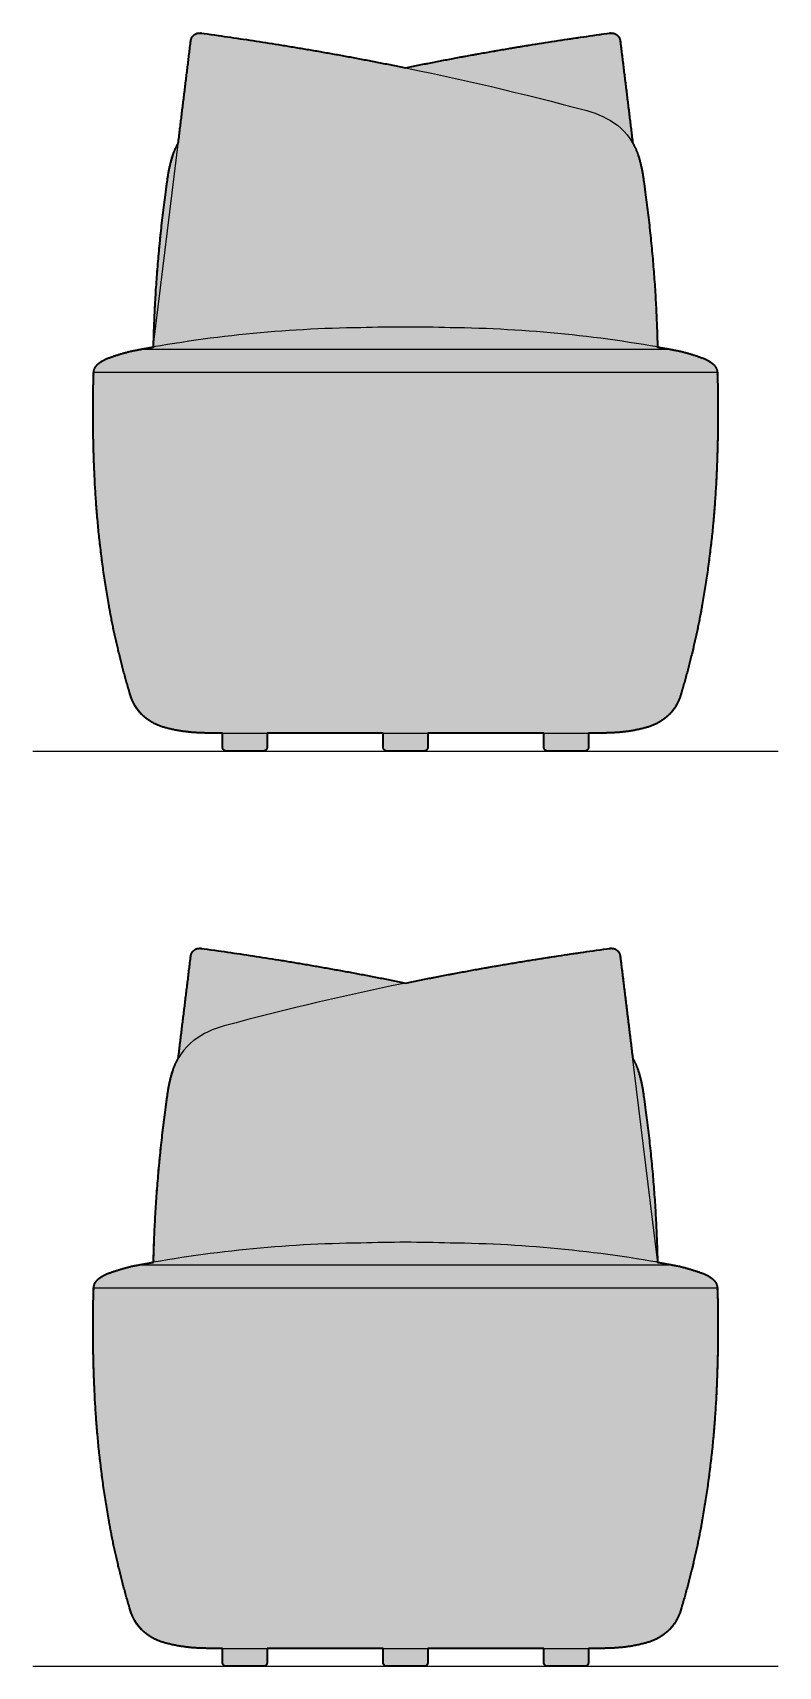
# Model space of a CAD drawing. Header units: millimetres. Extents: x 0 to 3456, y -1029 to 806.
# Drawn here: x 2618 to 3456, y -1029 to 806 of the extents above; entities that cross this region are included whole.
import ezdxf

# ---------------------------------------------------------------- set-up
doc = ezdxf.new("R2010")
doc.units = ezdxf.units.MM
doc.linetypes.add('Dots', pattern=[1, 0, -1])
doc.layers.add('Blocks', color=7, linetype='Continuous')
doc.layers.add('Blocks$Fill', color=7, linetype='Continuous', true_color=0xffffff)
for name, color, linetype, lineweight, true_color in [('Blocks$Inner', 7, 'Continuous', 25, 0x007f00), ('Blocks$Outline', 7, 'Continuous', 35, 0xff3f3f), ('Groud', 7, 'Dots', 25, 0x243775)]:
    doc.layers.add(name, color=color, linetype=linetype, lineweight=lineweight, true_color=true_color)

# ---------------------------------------------------------------- blocks, each defined once
blk = doc.blocks.new('Scene Bench Right')
at = {"layer": 'Blocks$Fill', "extrusion": (0, 0, -1)}
blk.add_hatch(color=256, dxfattribs=at).paths.add_polyline_path([(109.5, 20), (109.5, 4), (109.5, 3.9), (109.5, 3.8), (109.5, 3.7), (109.5, 3.6), (109.5, 3.5), (109.5, 3.5), (109.5, 3.4), (109.5, 3.3), (109.6, 3.2), (109.6, 3.1), (109.6, 3), (109.6, 2.9), (109.7, 2.8), (109.7, 2.7), (109.7, 2.6), (109.8, 2.5), (109.8, 2.4), (109.8, 2.3), (109.9, 2.3), (109.9, 2.2), (110, 2.1), (110, 2), (110.1, 1.9), (110.1, 1.8), (110.2, 1.7), (110.2, 1.6), (110.3, 1.6), (110.4, 1.5), (110.4, 1.4), (110.5, 1.3), (110.6, 1.2), (110.6, 1.2), (110.7, 1.1), (110.8, 1), (110.9, 1), (111, 0.9), (111, 0.8), (111.1, 0.8), (111.2, 0.7), (111.3, 0.7), (111.4, 0.6), (111.5, 0.5), (111.6, 0.5), (111.6, 0.4), (111.7, 0.4), (111.8, 0.4), (111.9, 0.3), (112, 0.3), (112.1, 0.2), (112.2, 0.2), (112.3, 0.2), (112.4, 0.2), (112.5, 0.1), (112.6, 0.1), (112.7, 0.1), (112.7, 0.1), (112.8, 0.1), (112.9, 0), (113, 0), (113.1, 0), (113.2, 0), (113.3, 0), (113.4, 0), (113.5, 0), (155.5, 0), (155.6, 0), (155.7, 0), (155.7, 0), (155.8, 0), (155.9, 0), (156, 0), (156.1, 0.1), (156.2, 0.1), (156.3, 0.1), (156.4, 0.1), (156.5, 0.1), (156.6, 0.2), (156.7, 0.2), (156.8, 0.2), (156.9, 0.2), (157, 0.3), (157, 0.3), (157.1, 0.4), (157.2, 0.4), (157.3, 0.4), (157.4, 0.5), (157.5, 0.5), (157.6, 0.6), (157.7, 0.7), (157.8, 0.7), (157.8, 0.8), (157.9, 0.8), (158, 0.9), (158.1, 1), (158.2, 1), (158.2, 1.1), (158.3, 1.2), (158.4, 1.2), (158.4, 1.3), (158.5, 1.4), (158.6, 1.5), (158.6, 1.6), (158.7, 1.6), (158.8, 1.7), (158.8, 1.8), (158.9, 1.9), (158.9, 2), (159, 2.1), (159, 2.2), (159.1, 2.3), (159.1, 2.3), (159.2, 2.4), (159.2, 2.5), (159.2, 2.6), (159.3, 2.7), (159.3, 2.8), (159.3, 2.9), (159.3, 3), (159.4, 3.1), (159.4, 3.2), (159.4, 3.3), (159.4, 3.4), (159.4, 3.5), (159.5, 3.5), (159.5, 3.6), (159.5, 3.7), (159.5, 3.8), (159.5, 3.9), (159.5, 4), (159.5, 20), (290, 20), (290, 4), (290, 3.9), (290, 3.8), (290, 3.7), (290, 3.6), (290, 3.5), (290, 3.5), (290, 3.4), (290.1, 3.3), (290.1, 3.2), (290.1, 3.1), (290.1, 3), (290.1, 2.9), (290.2, 2.8), (290.2, 2.7), (290.2, 2.6), (290.3, 2.5), (290.3, 2.4), (290.4, 2.3), (290.4, 2.3), (290.4, 2.2), (290.5, 2.1), (290.5, 2), (290.6, 1.9), (290.6, 1.8), (290.7, 1.7), (290.8, 1.6), (290.8, 1.6), (290.9, 1.5), (291, 1.4), (291, 1.3), (291.1, 1.2), (291.2, 1.2), (291.2, 1.1), (291.3, 1), (291.4, 1), (291.5, 0.9), (291.6, 0.8), (291.6, 0.8), (291.7, 0.7), (291.8, 0.7), (291.9, 0.6), (292, 0.5), (292.1, 0.5), (292.2, 0.4), (292.2, 0.4), (292.3, 0.4), (292.4, 0.3), (292.5, 0.3), (292.6, 0.2), (292.7, 0.2), (292.8, 0.2), (292.9, 0.2), (293, 0.1), (293.1, 0.1), (293.2, 0.1), (293.3, 0.1), (293.4, 0.1), (293.5, 0), (293.5, 0), (293.6, 0), (293.7, 0), (293.8, 0), (293.9, 0), (294, 0), (336, 0), (336.1, 0), (336.2, 0), (336.3, 0), (336.4, 0), (336.4, 0), (336.5, 0), (336.6, 0.1), (336.7, 0.1), (336.8, 0.1), (336.9, 0.1), (337, 0.1), (337.1, 0.2), (337.2, 0.2), (337.3, 0.2), (337.4, 0.2), (337.5, 0.3), (337.6, 0.3), (337.7, 0.4), (337.7, 0.4), (337.8, 0.4), (337.9, 0.5), (338, 0.5), (338.1, 0.6), (338.2, 0.7), (338.3, 0.7), (338.4, 0.8), (338.4, 0.8), (338.5, 0.9), (338.6, 1), (338.7, 1), (338.7, 1.1), (338.8, 1.2), (338.9, 1.2), (339, 1.3), (339, 1.4), (339.1, 1.5), (339.2, 1.6), (339.2, 1.6), (339.3, 1.7), (339.3, 1.8), (339.4, 1.9), (339.4, 2), (339.5, 2.1), (339.5, 2.2), (339.6, 2.3), (339.6, 2.3), (339.7, 2.4), (339.7, 2.5), (339.7, 2.6), (339.8, 2.7), (339.8, 2.8), (339.8, 2.9), (339.9, 3), (339.9, 3.1), (339.9, 3.2), (339.9, 3.3), (339.9, 3.4), (340, 3.5), (340, 3.5), (340, 3.6), (340, 3.7), (340, 3.8), (340, 3.9), (340, 4), (340, 20), (470.5, 20), (470.5, 4), (470.5, 3.9), (470.5, 3.8), (470.5, 3.7), (470.5, 3.6), (470.5, 3.5), (470.5, 3.5), (470.6, 3.4), (470.6, 3.3), (470.6, 3.2), (470.6, 3.1), (470.6, 3), (470.7, 2.9), (470.7, 2.8), (470.7, 2.7), (470.8, 2.6), (470.8, 2.5), (470.8, 2.4), (470.9, 2.3), (470.9, 2.3), (471, 2.2), (471, 2.1), (471.1, 2), (471.1, 1.9), (471.2, 1.8), (471.2, 1.7), (471.3, 1.6), (471.3, 1.6), (471.4, 1.5), (471.5, 1.4), (471.5, 1.3), (471.6, 1.2), (471.7, 1.2), (471.8, 1.1), (471.8, 1), (471.9, 1), (472, 0.9), (472.1, 0.8), (472.2, 0.8), (472.2, 0.7), (472.3, 0.7), (472.4, 0.6), (472.5, 0.5), (472.6, 0.5), (472.7, 0.4), (472.8, 0.4), (472.9, 0.4), (472.9, 0.3), (473, 0.3), (473.1, 0.2), (473.2, 0.2), (473.3, 0.2), (473.4, 0.2), (473.5, 0.1), (473.6, 0.1), (473.7, 0.1), (473.8, 0.1), (473.9, 0.1), (474, 0), (474.1, 0), (474.2, 0), (474.2, 0), (474.3, 0), (474.4, 0), (474.5, 0), (516.5, 0), (516.6, 0), (516.7, 0), (516.8, 0), (516.9, 0), (517, 0), (517.1, 0), (517.1, 0.1), (517.2, 0.1), (517.3, 0.1), (517.4, 0.1), (517.5, 0.1), (517.6, 0.2), (517.7, 0.2), (517.8, 0.2), (517.9, 0.2), (518, 0.3), (518.1, 0.3), (518.2, 0.4), (518.3, 0.4), (518.3, 0.4), (518.4, 0.5), (518.5, 0.5), (518.6, 0.6), (518.7, 0.7), (518.8, 0.7), (518.9, 0.8), (519, 0.8), (519, 0.9), (519.1, 1), (519.2, 1), (519.3, 1.1), (519.3, 1.2), (519.4, 1.2), (519.5, 1.3), (519.6, 1.4), (519.6, 1.5), (519.7, 1.6), (519.7, 1.6), (519.8, 1.7), (519.9, 1.8), (519.9, 1.9), (520, 2), (520, 2.1), (520.1, 2.2), (520.1, 2.3), (520.2, 2.3), (520.2, 2.4), (520.2, 2.5), (520.3, 2.6), (520.3, 2.7), (520.3, 2.8), (520.4, 2.9), (520.4, 3), (520.4, 3.1), (520.4, 3.2), (520.4, 3.3), (520.5, 3.4), (520.5, 3.5), (520.5, 3.5), (520.5, 3.6), (520.5, 3.7), (520.5, 3.8), (520.5, 3.9), (520.5, 4), (520.5, 20), (534.4, 20.1), (548.3, 20.5), (552.8, 20.8), (557.3, 21.2), (561.7, 21.7), (566.2, 22.3), (570.7, 23), (575.1, 23.9), (579.5, 24.8), (583.9, 25.9), (585.7, 26.4), (587.6, 26.9), (589.4, 27.6), (591.3, 28.2), (593.1, 29), (594.9, 29.8), (596.6, 30.6), (598.4, 31.5), (600.1, 32.5), (601.7, 33.5), (603.4, 34.6), (605, 35.7), (606.6, 36.8), (608.1, 38), (609.6, 39.3), (611, 40.6), (612.1, 41.8), (613.3, 43.1), (614.4, 44.3), (615.4, 45.7), (616.4, 47), (617.4, 48.4), (618.3, 49.8), (619.2, 51.3), (620, 52.8), (620.8, 54.3), (621.5, 55.8), (622.2, 57.3), (622.8, 58.9), (623.4, 60.5), (623.9, 62.1), (624.4, 63.7), (631.5, 88.5), (637.8, 113.5), (643.4, 138.7), (648.3, 164.1), (654.1, 200.5), (658.7, 237), (662.2, 273.7), (664.4, 310.4), (665.5, 338.7), (666, 367), (665.9, 395.3), (665.4, 423.5), (665.4, 423.9), (665.4, 424.3), (665.4, 424.6), (665.3, 425), (665.3, 425.4), (665.3, 425.7), (665.2, 426.1), (665.2, 426.5), (665.1, 426.8), (665, 427.2), (664.9, 427.5), (664.8, 427.9), (664.7, 428.2), (664.6, 428.6), (664.5, 429), (664.3, 429.3), (664.2, 429.6), (664, 430), (663.9, 430.3), (663.7, 430.6), (663.5, 431), (663.3, 431.3), (663.1, 431.6), (662.9, 431.9), (662.7, 432.2), (662.5, 432.5), (662.2, 432.8), (662, 433.1), (661.7, 433.3), (661.5, 433.6), (661.2, 433.9), (661, 434.1), (660.7, 434.4), (660.4, 434.6), (660.2, 434.8), (659.2, 435.6), (658.5, 436.1), (657.8, 436.6), (657.1, 437), (656.4, 437.5), (655.7, 437.9), (654.9, 438.4), (654.2, 438.8), (653.4, 439.2), (652.7, 439.6), (651.9, 440), (651.1, 440.3), (650.3, 440.7), (649.5, 441), (648.7, 441.3), (647.9, 441.6), (641.6, 443.8), (635.2, 445.8), (628.7, 447.6), (622.2, 449.3), (614.4, 450.8), (598, 453.7), (598, 453.8), (598.1, 453.9), (598.1, 454.1), (598.1, 454.2), (598.1, 454.3), (598.1, 454.4), (598.1, 454.5), (598.1, 454.6), (598.1, 456.7), (596.2, 502.5), (593.1, 548.2), (588.6, 593.8), (582.2, 643), (581.6, 646.8), (580.9, 650.7), (580.1, 654.5), (579.3, 658.2), (578.3, 662), (577.3, 665.7), (576.2, 669.5), (575.6, 671.1), (575, 672.8), (574.3, 674.5), (573.6, 676.1), (572.8, 677.7), (572, 679.3), (571.2, 680.9), (570.3, 682.5), (556.2, 797.5), (556.2, 797.7), (556.1, 798), (556.1, 798.2), (556, 798.5), (556, 798.7), (555.9, 798.9), (555.9, 799.2), (555.8, 799.4), (555.7, 799.7), (555.6, 799.9), (555.5, 800.1), (555.4, 800.3), (555.3, 800.6), (555.2, 800.8), (555.1, 801), (555, 801.2), (554.9, 801.5), (554.7, 801.7), (554.6, 801.9), (554.4, 802.1), (554.3, 802.3), (554.1, 802.5), (554, 802.7), (553.8, 802.9), (553.7, 803.1), (553.5, 803.2), (553.3, 803.4), (553.1, 803.6), (553, 803.7), (552.8, 803.9), (552.6, 804.1), (552.4, 804.2), (552.2, 804.4), (552, 804.5), (551.8, 804.7), (551.6, 804.8), (551.3, 804.9), (551.1, 805.1), (550.9, 805.2), (550.6, 805.3), (550.4, 805.4), (550.2, 805.5), (549.9, 805.6), (549.7, 805.7), (549.4, 805.8), (549.2, 805.9), (548.9, 805.9), (548.7, 806), (548.4, 806.1), (548.2, 806.1), (547.9, 806.2), (547.6, 806.2), (547.4, 806.2), (547.1, 806.3), (546.9, 806.3), (546.6, 806.3), (546.3, 806.3), (546.1, 806.3), (545.8, 806.3), (545.6, 806.3), (545.3, 806.2), (545, 806.2), (544.8, 806.2), (544.5, 806.1), (429.4, 788.6), (315, 767.2), (200.5, 788.6), (85.4, 806.1), (85.2, 806.2), (84.9, 806.2), (84.7, 806.2), (84.4, 806.3), (84.2, 806.3), (83.9, 806.3), (83.7, 806.3), (83.4, 806.3), (83.1, 806.3), (82.9, 806.3), (82.6, 806.2), (82.4, 806.2), (82.1, 806.2), (81.8, 806.1), (81.6, 806.1), (81.3, 806), (81.1, 805.9), (80.8, 805.9), (80.6, 805.8), (80.3, 805.7), (80.1, 805.6), (79.8, 805.5), (79.6, 805.4), (79.3, 805.3), (79.1, 805.2), (78.9, 805.1), (78.7, 804.9), (78.4, 804.8), (78.2, 804.7), (78, 804.5), (77.8, 804.4), (77.6, 804.2), (77.4, 804.1), (77.2, 803.9), (77, 803.7), (76.9, 803.6), (76.7, 803.4), (76.5, 803.2), (76.3, 803.1), (76.2, 802.9), (76, 802.7), (75.8, 802.5), (75.7, 802.3), (75.6, 802.1), (75.4, 801.9), (75.3, 801.7), (75.1, 801.5), (75, 801.2), (74.9, 801), (74.8, 800.8), (74.7, 800.6), (74.6, 800.3), (74.5, 800.1), (74.4, 799.9), (74.3, 799.7), (74.2, 799.4), (74.1, 799.2), (74.1, 798.9), (74, 798.7), (73.9, 798.5), (73.9, 798.2), (73.8, 798), (73.8, 797.7), (73.8, 797.5), (59.7, 682.5), (58.8, 680.9), (58, 679.4), (57.2, 677.8), (56.4, 676.1), (55.7, 674.5), (55, 672.8), (54.4, 671.1), (53.8, 669.5), (52.7, 665.7), (51.7, 662), (50.7, 658.2), (49.8, 654.5), (49.1, 650.7), (48.4, 646.8), (47.8, 643), (47.3, 639.2), (41.4, 593.2), (36.8, 547.1), (33.7, 500.9), (31.9, 454.6), (31.9, 454.5), (31.9, 454.4), (31.9, 454.3), (31.9, 454.2), (31.9, 454.1), (31.9, 453.9), (31.9, 453.8), (32, 453.7), (7.8, 449.3), (1.3, 447.6), (-5.2, 445.8), (-11.6, 443.8), (-17.9, 441.6), (-18.7, 441.3), (-19.5, 441), (-20.3, 440.7), (-21.1, 440.3), (-21.9, 440), (-22.7, 439.6), (-23.4, 439.2), (-24.2, 438.8), (-24.9, 438.4), (-25.7, 437.9), (-26.4, 437.5), (-27.1, 437), (-27.8, 436.6), (-28.5, 436.1), (-29.2, 435.6), (-30.2, 434.8), (-30.4, 434.6), (-30.7, 434.4), (-31, 434.1), (-31.3, 433.9), (-31.5, 433.6), (-31.8, 433.3), (-32, 433.1), (-32.2, 432.8), (-32.5, 432.5), (-32.7, 432.2), (-32.9, 431.9), (-33.1, 431.6), (-33.3, 431.3), (-33.5, 431), (-33.7, 430.6), (-33.9, 430.3), (-34, 430), (-34.2, 429.6), (-34.3, 429.3), (-34.5, 429), (-34.6, 428.6), (-34.7, 428.2), (-34.8, 427.9), (-34.9, 427.5), (-35, 427.2), (-35.1, 426.8), (-35.2, 426.5), (-35.2, 426.1), (-35.3, 425.7), (-35.3, 425.4), (-35.3, 425), (-35.4, 424.6), (-35.4, 424.3), (-35.4, 423.9), (-35.4, 423.5), (-35.9, 395.3), (-36, 367), (-35.5, 338.7), (-34.4, 310.4), (-32.2, 273.7), (-28.7, 237), (-24.1, 200.5), (-18.3, 164.1), (-13.4, 138.7), (-7.8, 113.5), (-1.5, 88.5), (5.6, 63.7), (6, 62.1), (6.6, 60.5), (7.2, 58.9), (7.8, 57.3), (8.5, 55.8), (9.2, 54.3), (10, 52.8), (10.8, 51.3), (11.7, 49.8), (12.6, 48.4), (13.6, 47), (14.6, 45.7), (15.6, 44.3), (16.7, 43.1), (17.8, 41.8), (19, 40.6), (20.4, 39.3), (21.9, 38), (23.4, 36.8), (25, 35.7), (26.6, 34.6), (28.2, 33.5), (29.9, 32.5), (31.6, 31.5), (33.4, 30.6), (35.1, 29.8), (36.9, 29), (38.7, 28.2), (40.6, 27.6), (42.4, 26.9), (44.3, 26.4), (46.1, 25.9), (50.5, 24.8), (54.9, 23.9), (59.3, 23), (63.8, 22.3), (68.2, 21.7), (72.7, 21.2), (77.2, 20.8), (81.7, 20.5), (95.6, 20.1)], flags=0)
at = {"layer": 'Blocks$Inner', "linetype": 'ByBlock'}
for p, q in [((-570.3, 682.5), (-556.2, 797.5)), ((-31.9, 456.2), (-73.8, 797.5)), ((-614.4, 450.8), (-15.6, 450.8)), ((-598.1, 456.2), (-598.1, 456.7)), ((-665.3, 425), (35.3, 425)), ((-520.5, 20), (-109.5, 20)), ((-520.5, 20), (-520.5, 4)), ((-470.5, 4), (-470.5, 20)), ((-340, 4), (-340, 20)), ((-290, 20), (-290, 4)), ((-159.5, 4), (-159.5, 20)), ((-109.5, 20), (-109.5, 4)), ((-516.5, 0), (-474.5, 0)), ((-294, 0), (-336, 0)), ((-113.5, 0), (-155.5, 0))]:
    blk.add_line(p, q, dxfattribs=at)
at = {"layer": 'Blocks$Inner', "linetype": 'ByBlock', "extrusion": (0, 0, -1)}
for centre, radius, start, end in [((546.3, 796.3), 9.99, 6.9648, 52.3722), ((546.3, 796.3), 10, 52.3722, 99.9762), ((1009.5, -2628), 3465.5, 97.7106, 101.5608), ((121.3, 647.1), 71.1, 150.1415, 161.688), ((212.2, 619.4), 166.1, 162.4531, 173.1583), ((1592.4, 417.4), 1561, 171.8309, 178.6324), ((576.9, 454.5), 21.3, 0.4062, 4.7359), ((36.5, 454.6), 4.64, 179.4776, 190.5435), ((336, 4), 4, 270, 360), ((294, 4), 4, 180, 270), ((155.5, 4), 4, 270, 360), ((113.5, 4), 4, 180, 270)]:
    blk.add_arc(centre, radius, start, end, dxfattribs=at)
at = {"layer": 'Blocks$Inner', "linetype": 'ByBlock'}
for centre, radius, start, end in [((379.5, -2628), 3465.5, 97.7106, 105.022), ((-83.7, 796.3), 10, 52.3722, 99.9762), ((-83.7, 796.3), 9.99, 6.9648, 52.3722), ((-493.6, 622.4), 99.9, 104.5317, 126.4542), ((-508.7, 647.1), 71.1, 128.5458, 161.688), ((-417.8, 619.4), 166.1, 162.4531, 173.1583), ((962.4, 417.4), 1561, 171.8309, 178.6324), ((-348.6, -971.1), 1446.5, 90.6499, 100.9016), ((-315, -1051.2), 1527.3, 88.1239, 91.8761), ((-281.4, -971.1), 1446.5, 79.0984, 89.3501), ((-634.4, 402.7), 41.2, 109.1681, 128.2317), ((-568.8, 224.1), 231.4, 103.3308, 109.9946), ((-593.5, 454.6), 4.64, 179.4776, 190.5435), ((-53.1, 454.5), 21.3, 0.4062, 4.7359), ((-61.2, 224.1), 231.4, 70.0054, 76.6692), ((4.4, 402.7), 41.2, 51.7683, 70.8319), ((819.5, 379.4), 1485.5, 178.2969, 182.6604), ((-651.7, 424.1), 13.7, 126.7532, 182.3255), ((21.7, 424.1), 13.7, 357.6745, 53.2468), ((-1449.5, 379.4), 1485.5, 357.3396, 1.7031), ((474.9, 361.8), 1140.5, 182.5818, 189.9831), ((-1104.9, 361.8), 1140.5, 350.0169, 357.4182), ((229.5, 319.7), 891.5, 190.0542, 196.6921), ((-859.5, 319.7), 891.5, 343.3079, 349.9458), ((-572.8, 78.3), 53.6, 195.7949, 224.6392), ((-57.1, 78.3), 53.6, 315.3608, 344.2051), ((-568.9, 85.8), 61.7, 227.0428, 256.0043), ((-61.1, 85.8), 61.7, 283.9957, 312.9572), ((-540.7, 192.7), 172.3, 255.4785, 267.4621), ((-524.8, 511.8), 491.8, 267.2684, 270.5048), ((-105.1, 511.8), 491.8, 269.4952, 272.7316), ((-89.3, 192.7), 172.3, 272.5379, 284.5215), ((-516.5, 4), 4, 180, 270), ((-474.5, 4), 4, 270, 360)]:
    blk.add_arc(centre, radius, start, end, dxfattribs=at)
at = {"layer": 'Blocks$Outline'}
for points, weights, knots in [([(-570.3, 682.5), (-563.3, 740), (-556.2, 797.5), (-555.7, 801.7), (-552.4, 804.2), (-548.9, 806.9), (-544.5, 806.1), (-429.1, 790.5), (-315, 767.2)], [1, 1, 1, 0.922513320445, 1, 0.914945397619, 1, 0.999435606213, 1], [0, 0, 0, 115.870137, 115.870137, 123.786021, 123.786021, 132.112837, 132.112837, 364.988583, 364.988583, 364.988583]), ([(-315, 767.2), (-200.9, 790.5), (-85.4, 806.1), (-81.1, 806.9), (-77.6, 804.2), (-74.3, 801.7), (-73.8, 797.5), (-66.7, 740), (-59.7, 682.5)], [0.998985494415, 0.998928511066, 1, 0.914945397619, 1, 0.922513320445, 1, 1, 1], [-592.971473, -592.971473, -592.971473, -360.099706, -360.099706, -351.77289, -351.77289, -343.857006, -343.857006, -227.986869, -227.986869, -227.986869]), ([(-598, 453.7), (-598.1, 454.2), (-598.1, 454.6), (-598.1, 455.7), (-595.7, 548.4), (-582.7, 639.2), (-580.9, 654.6), (-576.2, 669.5), (-573.9, 676.3), (-570.3, 682.5)], [1, 0.995340867079, 1, 0.999979840024, 0.998259181237, 1, 0.995639454424, 1, 0.985490137344, 0.981118436661], [-1098.8649, -1098.8649, -1098.8649, -1097.968187, -1097.968187, -1095.846829, -912.667133, -912.667133, -881.638959, -881.638959, -867.280597, -867.280597, -867.280597]), ([(-59.7, 682.5), (-56.1, 676.3), (-53.8, 669.5), (-49.1, 654.6), (-47.3, 639.2), (-34.1, 547.3), (-31.9, 454.6), (-31.9, 454.2), (-32, 453.7)], [1, 0.994927795168, 1, 0.995639454424, 1, 0.998239021261, 1, 0.995340867079, 1], [0, 0, 0, 14.318835, 14.318835, 45.347009, 45.347009, 230.648063, 230.648063, 231.544776, 231.544776, 231.544776]), ([(-520.5, 20), (-534.4, 19.9), (-548.3, 20.5), (-566.3, 21.3), (-583.9, 25.9), (-599.3, 29.7), (-611, 40.6), (-620.7, 50.4), (-624.4, 63.7), (-639.3, 113.2), (-648.3, 164.1), (-661.1, 236.7), (-664.4, 310.4), (-667, 367), (-665.4, 423.5), (-665.4, 424.3), (-664.9, 431.3), (-659.9, 435), (-654.5, 439.3), (-647.9, 441.6), (-635.3, 446.2), (-622.2, 449.3), (-618.3, 450), (-606.2, 452.3), (-598, 453.7)], [1, 0.999601193694, 1, 0.994536893727, 1, 0.968231724776, 1, 0.968486986001, 1, 0.998322752457, 1, 0.997914917006, 1, 0.999275096126, 1, 0.986784781437, 0.897909042234, 1, 0.986193906076, 1, 0.998309588663, 1, 0.999877443329, 0.999521284477, 0.999313165192], [-1696.843784, -1696.843784, -1696.843784, -1669.064689, -1669.064689, -1633.026849, -1633.026849, -1601.827899, -1601.827899, -1574.84345, -1574.84345, -1471.562956, -1471.562956, -1324.238343, -1324.238343, -1211.106891, -1211.106891, -1209.588398, -1197.857656, -1197.857656, -1184.162941, -1184.162941, -1157.248357, -1157.248357, -1149.316767, -1132.693577, -1132.693577, -1132.693577]), ([(-32, 453.7), (-23.8, 452.3), (-11.7, 450), (-7.8, 449.3), (5.3, 446.2), (17.9, 441.6), (24.5, 439.3), (29.9, 435), (34.9, 431.3), (35.4, 424.3), (35.4, 423.5), (37, 367), (34.4, 310.4), (31.1, 236.7), (18.3, 164.1), (9.3, 113.2), (-5.6, 63.7), (-9.3, 50.4), (-19, 40.6), (-30.7, 29.7), (-46.1, 25.9), (-63.6, 21.3), (-81.7, 20.5), (-95.6, 19.9), (-109.5, 20)], [0.999313165192, 0.999521284477, 0.999877443329, 1, 0.998309588663, 1, 0.986193906076, 1, 0.897909042234, 0.986784781437, 1, 0.999275096126, 1, 0.997914917006, 1, 0.998322752457, 1, 0.968486986001, 1, 0.968231724776, 1, 0.994536893727, 1, 0.999601193694, 1], [-564.150207, -564.150207, -564.150207, -547.527017, -539.595427, -539.595427, -512.680843, -512.680843, -498.986128, -498.986128, -487.255386, -485.736894, -485.736894, -372.605441, -372.605441, -225.280828, -225.280828, -122.000334, -122.000334, -95.015885, -95.015885, -63.816935, -63.816935, -27.779095, -27.779095, 0, 0, 0]), ([(-470.5, 20), (-470.5, 12), (-470.5, 4), (-470.5, 0), (-474.5, 0), (-495.5, 0), (-516.5, 0), (-520.5, 0), (-520.5, 4), (-520.5, 12), (-520.5, 20)], [1, 1, 1, 0.707106781187, 1, 1, 1, 0.707106781187, 1, 1, 1], [-86.574893, -86.574893, -86.574893, -70.570632, -70.570632, -64.287447, -64.287447, -22.287447, -22.287447, -16.004261, -16.004261, 0, 0, 0]), ([(-290, 20), (-290, 12), (-290, 4), (-290, 0), (-294, 0), (-315, 0), (-336, 0), (-340, 0), (-340, 4), (-340, 12), (-340, 20)], [1, 1, 1, 0.707106781187, 1, 1, 1, 0.707106781187, 1, 1, 1], [0, 0, 0, 16.004261, 16.004261, 22.287447, 22.287447, 64.287447, 64.287447, 70.570632, 70.570632, 86.574893, 86.574893, 86.574893]), ([(-109.5, 20), (-109.5, 12), (-109.5, 4), (-109.5, 0), (-113.5, 0), (-134.5, 0), (-155.5, 0), (-159.5, 0), (-159.5, 4), (-159.5, 12), (-159.5, 20)], [1, 1, 1, 0.707106781187, 1, 1, 1, 0.707106781187, 1, 1, 1], [0, 0, 0, 16.004261, 16.004261, 22.287447, 22.287447, 64.287447, 64.287447, 70.570632, 70.570632, 86.574893, 86.574893, 86.574893])]:
    blk.add_rational_spline(points, weights, degree=2, knots=knots, dxfattribs=at)
for points in [[(-340, 20), (-405.3, 20), (-470.5, 20)], [(-159.5, 20), (-224.7, 20), (-290, 20)]]:
    blk.add_open_spline(points, degree=2, dxfattribs=at)
blk = doc.blocks.new('Scene Bench Left')
at = {"layer": 'Blocks$Fill', "extrusion": (0, 0, -1)}
blk.add_hatch(color=256, dxfattribs=at).paths.add_polyline_path([(109.5, 20), (109.5, 4), (109.5, 3.9), (109.5, 3.8), (109.5, 3.7), (109.5, 3.6), (109.5, 3.5), (109.5, 3.5), (109.5, 3.4), (109.5, 3.3), (109.6, 3.2), (109.6, 3.1), (109.6, 3), (109.6, 2.9), (109.7, 2.8), (109.7, 2.7), (109.7, 2.6), (109.8, 2.5), (109.8, 2.4), (109.8, 2.3), (109.9, 2.3), (109.9, 2.2), (110, 2.1), (110, 2), (110.1, 1.9), (110.1, 1.8), (110.2, 1.7), (110.2, 1.6), (110.3, 1.6), (110.4, 1.5), (110.4, 1.4), (110.5, 1.3), (110.6, 1.2), (110.6, 1.2), (110.7, 1.1), (110.8, 1), (110.9, 1), (111, 0.9), (111, 0.8), (111.1, 0.8), (111.2, 0.7), (111.3, 0.7), (111.4, 0.6), (111.5, 0.5), (111.6, 0.5), (111.6, 0.4), (111.7, 0.4), (111.8, 0.4), (111.9, 0.3), (112, 0.3), (112.1, 0.2), (112.2, 0.2), (112.3, 0.2), (112.4, 0.2), (112.5, 0.1), (112.6, 0.1), (112.7, 0.1), (112.7, 0.1), (112.8, 0.1), (112.9, 0), (113, 0), (113.1, 0), (113.2, 0), (113.3, 0), (113.4, 0), (113.5, 0), (155.5, 0), (155.6, 0), (155.7, 0), (155.7, 0), (155.8, 0), (155.9, 0), (156, 0), (156.1, 0.1), (156.2, 0.1), (156.3, 0.1), (156.4, 0.1), (156.5, 0.1), (156.6, 0.2), (156.7, 0.2), (156.8, 0.2), (156.9, 0.2), (157, 0.3), (157, 0.3), (157.1, 0.4), (157.2, 0.4), (157.3, 0.4), (157.4, 0.5), (157.5, 0.5), (157.6, 0.6), (157.7, 0.7), (157.8, 0.7), (157.8, 0.8), (157.9, 0.8), (158, 0.9), (158.1, 1), (158.2, 1), (158.2, 1.1), (158.3, 1.2), (158.4, 1.2), (158.4, 1.3), (158.5, 1.4), (158.6, 1.5), (158.6, 1.6), (158.7, 1.6), (158.8, 1.7), (158.8, 1.8), (158.9, 1.9), (158.9, 2), (159, 2.1), (159, 2.2), (159.1, 2.3), (159.1, 2.3), (159.2, 2.4), (159.2, 2.5), (159.2, 2.6), (159.3, 2.7), (159.3, 2.8), (159.3, 2.9), (159.3, 3), (159.4, 3.1), (159.4, 3.2), (159.4, 3.3), (159.4, 3.4), (159.4, 3.5), (159.5, 3.5), (159.5, 3.6), (159.5, 3.7), (159.5, 3.8), (159.5, 3.9), (159.5, 4), (159.5, 20), (290, 20), (290, 4), (290, 3.9), (290, 3.8), (290, 3.7), (290, 3.6), (290, 3.5), (290, 3.5), (290, 3.4), (290.1, 3.3), (290.1, 3.2), (290.1, 3.1), (290.1, 3), (290.1, 2.9), (290.2, 2.8), (290.2, 2.7), (290.2, 2.6), (290.3, 2.5), (290.3, 2.4), (290.4, 2.3), (290.4, 2.3), (290.4, 2.2), (290.5, 2.1), (290.5, 2), (290.6, 1.9), (290.6, 1.8), (290.7, 1.7), (290.8, 1.6), (290.8, 1.6), (290.9, 1.5), (291, 1.4), (291, 1.3), (291.1, 1.2), (291.2, 1.2), (291.2, 1.1), (291.3, 1), (291.4, 1), (291.5, 0.9), (291.6, 0.8), (291.6, 0.8), (291.7, 0.7), (291.8, 0.7), (291.9, 0.6), (292, 0.5), (292.1, 0.5), (292.2, 0.4), (292.2, 0.4), (292.3, 0.4), (292.4, 0.3), (292.5, 0.3), (292.6, 0.2), (292.7, 0.2), (292.8, 0.2), (292.9, 0.2), (293, 0.1), (293.1, 0.1), (293.2, 0.1), (293.3, 0.1), (293.4, 0.1), (293.5, 0), (293.5, 0), (293.6, 0), (293.7, 0), (293.8, 0), (293.9, 0), (294, 0), (336, 0), (336.1, 0), (336.2, 0), (336.3, 0), (336.4, 0), (336.4, 0), (336.5, 0), (336.6, 0.1), (336.7, 0.1), (336.8, 0.1), (336.9, 0.1), (337, 0.1), (337.1, 0.2), (337.2, 0.2), (337.3, 0.2), (337.4, 0.2), (337.5, 0.3), (337.6, 0.3), (337.7, 0.4), (337.7, 0.4), (337.8, 0.4), (337.9, 0.5), (338, 0.5), (338.1, 0.6), (338.2, 0.7), (338.3, 0.7), (338.4, 0.8), (338.4, 0.8), (338.5, 0.9), (338.6, 1), (338.7, 1), (338.7, 1.1), (338.8, 1.2), (338.9, 1.2), (339, 1.3), (339, 1.4), (339.1, 1.5), (339.2, 1.6), (339.2, 1.6), (339.3, 1.7), (339.3, 1.8), (339.4, 1.9), (339.4, 2), (339.5, 2.1), (339.5, 2.2), (339.6, 2.3), (339.6, 2.3), (339.7, 2.4), (339.7, 2.5), (339.7, 2.6), (339.8, 2.7), (339.8, 2.8), (339.8, 2.9), (339.9, 3), (339.9, 3.1), (339.9, 3.2), (339.9, 3.3), (339.9, 3.4), (340, 3.5), (340, 3.5), (340, 3.6), (340, 3.7), (340, 3.8), (340, 3.9), (340, 4), (340, 20), (470.5, 20), (470.5, 4), (470.5, 3.9), (470.5, 3.8), (470.5, 3.7), (470.5, 3.6), (470.5, 3.5), (470.5, 3.5), (470.6, 3.4), (470.6, 3.3), (470.6, 3.2), (470.6, 3.1), (470.6, 3), (470.7, 2.9), (470.7, 2.8), (470.7, 2.7), (470.8, 2.6), (470.8, 2.5), (470.8, 2.4), (470.9, 2.3), (470.9, 2.3), (471, 2.2), (471, 2.1), (471.1, 2), (471.1, 1.9), (471.2, 1.8), (471.2, 1.7), (471.3, 1.6), (471.3, 1.6), (471.4, 1.5), (471.5, 1.4), (471.5, 1.3), (471.6, 1.2), (471.7, 1.2), (471.8, 1.1), (471.8, 1), (471.9, 1), (472, 0.9), (472.1, 0.8), (472.2, 0.8), (472.2, 0.7), (472.3, 0.7), (472.4, 0.6), (472.5, 0.5), (472.6, 0.5), (472.7, 0.4), (472.8, 0.4), (472.9, 0.4), (472.9, 0.3), (473, 0.3), (473.1, 0.2), (473.2, 0.2), (473.3, 0.2), (473.4, 0.2), (473.5, 0.1), (473.6, 0.1), (473.7, 0.1), (473.8, 0.1), (473.9, 0.1), (474, 0), (474.1, 0), (474.2, 0), (474.2, 0), (474.3, 0), (474.4, 0), (474.5, 0), (516.5, 0), (516.6, 0), (516.7, 0), (516.8, 0), (516.9, 0), (517, 0), (517.1, 0), (517.1, 0.1), (517.2, 0.1), (517.3, 0.1), (517.4, 0.1), (517.5, 0.1), (517.6, 0.2), (517.7, 0.2), (517.8, 0.2), (517.9, 0.2), (518, 0.3), (518.1, 0.3), (518.2, 0.4), (518.3, 0.4), (518.3, 0.4), (518.4, 0.5), (518.5, 0.5), (518.6, 0.6), (518.7, 0.7), (518.8, 0.7), (518.9, 0.8), (519, 0.8), (519, 0.9), (519.1, 1), (519.2, 1), (519.3, 1.1), (519.3, 1.2), (519.4, 1.2), (519.5, 1.3), (519.6, 1.4), (519.6, 1.5), (519.7, 1.6), (519.7, 1.6), (519.8, 1.7), (519.9, 1.8), (519.9, 1.9), (520, 2), (520, 2.1), (520.1, 2.2), (520.1, 2.3), (520.2, 2.3), (520.2, 2.4), (520.2, 2.5), (520.3, 2.6), (520.3, 2.7), (520.3, 2.8), (520.4, 2.9), (520.4, 3), (520.4, 3.1), (520.4, 3.2), (520.4, 3.3), (520.5, 3.4), (520.5, 3.5), (520.5, 3.5), (520.5, 3.6), (520.5, 3.7), (520.5, 3.8), (520.5, 3.9), (520.5, 4), (520.5, 20), (534.4, 20.1), (548.3, 20.5), (552.8, 20.8), (557.3, 21.2), (561.7, 21.7), (566.2, 22.3), (570.7, 23), (575.1, 23.9), (579.5, 24.8), (583.9, 25.9), (585.7, 26.4), (587.6, 26.9), (589.4, 27.6), (591.3, 28.2), (593.1, 29), (594.9, 29.8), (596.6, 30.6), (598.4, 31.5), (600.1, 32.5), (601.7, 33.5), (603.4, 34.6), (605, 35.7), (606.6, 36.8), (608.1, 38), (609.6, 39.3), (611, 40.6), (612.1, 41.8), (613.3, 43.1), (614.4, 44.3), (615.4, 45.7), (616.4, 47), (617.4, 48.4), (618.3, 49.8), (619.2, 51.3), (620, 52.8), (620.8, 54.3), (621.5, 55.8), (622.2, 57.3), (622.8, 58.9), (623.4, 60.5), (623.9, 62.1), (624.4, 63.7), (631.5, 88.5), (637.8, 113.5), (643.4, 138.7), (648.3, 164.1), (654.1, 200.5), (658.7, 237), (662.2, 273.7), (664.4, 310.4), (665.5, 338.7), (666, 367), (665.9, 395.3), (665.4, 423.5), (665.4, 423.9), (665.4, 424.3), (665.4, 424.6), (665.3, 425), (665.3, 425.4), (665.3, 425.7), (665.2, 426.1), (665.2, 426.5), (665.1, 426.8), (665, 427.2), (664.9, 427.5), (664.8, 427.9), (664.7, 428.2), (664.6, 428.6), (664.5, 429), (664.3, 429.3), (664.2, 429.6), (664, 430), (663.9, 430.3), (663.7, 430.6), (663.5, 431), (663.3, 431.3), (663.1, 431.6), (662.9, 431.9), (662.7, 432.2), (662.5, 432.5), (662.2, 432.8), (662, 433.1), (661.7, 433.3), (661.5, 433.6), (661.2, 433.9), (661, 434.1), (660.7, 434.4), (660.4, 434.6), (660.2, 434.8), (659.2, 435.6), (658.5, 436.1), (657.8, 436.6), (657.1, 437), (656.4, 437.5), (655.7, 437.9), (654.9, 438.4), (654.2, 438.8), (653.4, 439.2), (652.7, 439.6), (651.9, 440), (651.1, 440.3), (650.3, 440.7), (649.5, 441), (648.7, 441.3), (647.9, 441.6), (641.6, 443.8), (635.2, 445.8), (628.7, 447.6), (622.2, 449.3), (614.4, 450.8), (598, 453.7), (598, 453.8), (598.1, 453.9), (598.1, 454.1), (598.1, 454.2), (598.1, 454.3), (598.1, 454.4), (598.1, 454.5), (598.1, 454.6), (596.3, 500.9), (593.1, 547.1), (588.6, 593.2), (582.7, 639.2), (582.2, 643), (581.6, 646.8), (580.9, 650.7), (580.1, 654.5), (579.3, 658.2), (578.3, 662), (577.3, 665.7), (576.2, 669.5), (575.6, 671.1), (575, 672.8), (574.3, 674.5), (573.6, 676.1), (572.8, 677.8), (572, 679.4), (571.2, 680.9), (570.3, 682.5), (556.2, 797.5), (556.2, 797.7), (556.1, 798), (556.1, 798.2), (556, 798.5), (556, 798.7), (555.9, 798.9), (555.9, 799.2), (555.8, 799.4), (555.7, 799.7), (555.6, 799.9), (555.5, 800.1), (555.4, 800.3), (555.3, 800.6), (555.2, 800.8), (555.1, 801), (555, 801.2), (554.9, 801.5), (554.7, 801.7), (554.6, 801.9), (554.4, 802.1), (554.3, 802.3), (554.1, 802.5), (554, 802.7), (553.8, 802.9), (553.7, 803.1), (553.5, 803.2), (553.3, 803.4), (553.1, 803.6), (553, 803.7), (552.8, 803.9), (552.6, 804.1), (552.4, 804.2), (552.2, 804.4), (552, 804.5), (551.8, 804.7), (551.6, 804.8), (551.3, 804.9), (551.1, 805.1), (550.9, 805.2), (550.6, 805.3), (550.4, 805.4), (550.2, 805.5), (549.9, 805.6), (549.7, 805.7), (549.4, 805.8), (549.2, 805.9), (548.9, 805.9), (548.7, 806), (548.4, 806.1), (548.2, 806.1), (547.9, 806.2), (547.6, 806.2), (547.4, 806.2), (547.1, 806.3), (546.9, 806.3), (546.6, 806.3), (546.3, 806.3), (546.1, 806.3), (545.8, 806.3), (545.6, 806.3), (545.3, 806.2), (545, 806.2), (544.8, 806.2), (544.5, 806.1), (429.5, 788.6), (315, 767.2), (200.5, 788.6), (85.4, 806.1), (85.2, 806.2), (84.9, 806.2), (84.7, 806.2), (84.4, 806.3), (84.2, 806.3), (83.9, 806.3), (83.7, 806.3), (83.4, 806.3), (83.1, 806.3), (82.9, 806.3), (82.6, 806.2), (82.4, 806.2), (82.1, 806.2), (81.8, 806.1), (81.6, 806.1), (81.3, 806), (81.1, 805.9), (80.8, 805.9), (80.6, 805.8), (80.3, 805.7), (80.1, 805.6), (79.8, 805.5), (79.6, 805.4), (79.3, 805.3), (79.1, 805.2), (78.9, 805.1), (78.7, 804.9), (78.4, 804.8), (78.2, 804.7), (78, 804.5), (77.8, 804.4), (77.6, 804.2), (77.4, 804.1), (77.2, 803.9), (77, 803.7), (76.9, 803.6), (76.7, 803.4), (76.5, 803.2), (76.3, 803.1), (76.2, 802.9), (76, 802.7), (75.8, 802.5), (75.7, 802.3), (75.6, 802.1), (75.4, 801.9), (75.3, 801.7), (75.1, 801.5), (75, 801.2), (74.9, 801), (74.8, 800.8), (74.7, 800.6), (74.6, 800.3), (74.5, 800.1), (74.4, 799.9), (74.3, 799.7), (74.2, 799.4), (74.1, 799.2), (74.1, 798.9), (74, 798.7), (73.9, 798.5), (73.9, 798.2), (73.8, 798), (73.8, 797.7), (73.8, 797.5), (59.7, 682.5), (58.8, 680.9), (57.9, 679.3), (57.1, 677.7), (56.4, 676.1), (55.7, 674.5), (55, 672.8), (54.4, 671.1), (53.8, 669.5), (52.7, 665.7), (51.7, 662), (50.7, 658.2), (49.8, 654.5), (49.1, 650.7), (48.4, 646.8), (47.8, 643), (47.3, 639.2), (41.4, 593.2), (36.8, 547.1), (33.7, 500.9), (31.9, 454.6), (31.9, 454.5), (31.9, 454.4), (31.9, 454.3), (31.9, 454.2), (31.9, 454.1), (31.9, 453.9), (31.9, 453.8), (32, 453.7), (7.8, 449.3), (1.3, 447.6), (-5.2, 445.8), (-11.6, 443.8), (-17.9, 441.6), (-18.7, 441.3), (-19.5, 441), (-20.3, 440.7), (-21.1, 440.3), (-21.9, 440), (-22.7, 439.6), (-23.4, 439.2), (-24.2, 438.8), (-24.9, 438.4), (-25.7, 437.9), (-26.4, 437.5), (-27.1, 437), (-27.8, 436.6), (-28.5, 436.1), (-29.2, 435.6), (-30.2, 434.8), (-30.4, 434.6), (-30.7, 434.4), (-31, 434.1), (-31.3, 433.9), (-31.5, 433.6), (-31.8, 433.3), (-32, 433.1), (-32.2, 432.8), (-32.5, 432.5), (-32.7, 432.2), (-32.9, 431.9), (-33.1, 431.6), (-33.3, 431.3), (-33.5, 431), (-33.7, 430.6), (-33.9, 430.3), (-34, 430), (-34.2, 429.6), (-34.3, 429.3), (-34.5, 429), (-34.6, 428.6), (-34.7, 428.2), (-34.8, 427.9), (-34.9, 427.5), (-35, 427.2), (-35.1, 426.8), (-35.2, 426.5), (-35.2, 426.1), (-35.3, 425.7), (-35.3, 425.4), (-35.3, 425), (-35.4, 424.6), (-35.4, 424.3), (-35.4, 423.9), (-35.4, 423.5), (-35.9, 395.3), (-36, 367), (-35.5, 338.7), (-34.4, 310.4), (-32.2, 273.7), (-28.7, 237), (-24.1, 200.5), (-18.3, 164.1), (-13.4, 138.7), (-7.8, 113.5), (-1.5, 88.5), (5.6, 63.7), (6, 62.1), (6.6, 60.5), (7.2, 58.9), (7.8, 57.3), (8.5, 55.8), (9.2, 54.3), (10, 52.8), (10.8, 51.3), (11.7, 49.8), (12.6, 48.4), (13.6, 47), (14.6, 45.7), (15.6, 44.3), (16.7, 43.1), (17.8, 41.8), (19, 40.6), (20.4, 39.3), (21.9, 38), (23.4, 36.8), (25, 35.7), (26.6, 34.6), (28.2, 33.5), (29.9, 32.5), (31.6, 31.5), (33.4, 30.6), (35.1, 29.8), (36.9, 29), (38.7, 28.2), (40.6, 27.6), (42.4, 26.9), (44.3, 26.4), (46.1, 25.9), (50.5, 24.8), (54.9, 23.9), (59.3, 23), (63.8, 22.3), (68.2, 21.7), (72.7, 21.2), (77.2, 20.8), (81.7, 20.5), (95.6, 20.1)], flags=0)
at = {"layer": 'Blocks$Inner', "linetype": 'ByBlock'}
for p, q in [((-598.1, 456.2), (-556.2, 797.5)), ((-59.7, 682.5), (-73.8, 797.5)), ((-520.5, 20), (-520.5, 4)), ((-520.5, 20), (-109.5, 20)), ((-470.5, 4), (-470.5, 20)), ((-340, 4), (-340, 20)), ((-290, 20), (-290, 4)), ((-159.5, 4), (-159.5, 20)), ((-109.5, 20), (-109.5, 4)), ((-516.5, 0), (-474.5, 0)), ((-294, 0), (-336, 0)), ((-113.5, 0), (-155.5, 0))]:
    blk.add_line(p, q, dxfattribs=at)
for points in [[(-15.6, 450.8), (-614.4, 450.8)], [(35.3, 425), (-665.3, 425)]]:
    blk.add_lwpolyline(points, dxfattribs=at)
at = {"layer": 'Blocks$Inner', "linetype": 'ByBlock', "extrusion": (0, 0, -1)}
for centre, radius, start, end in [((546.3, 796.3), 9.99, 6.9648, 52.3722), ((546.3, 796.3), 10, 52.3722, 99.9762), ((1009.5, -2628), 3465.5, 97.7106, 105.022), ((136.3, 622.4), 99.9, 104.5317, 126.4542), ((121.3, 647.1), 71.1, 128.5458, 161.688), ((212.2, 619.4), 166.1, 162.4531, 173.1583), ((1592.4, 417.4), 1561, 171.8309, 178.6324), ((576.9, 454.5), 21.3, 0.4062, 4.7359), ((36.5, 454.6), 4.64, 179.4776, 190.5435), ((336, 4), 4, 270, 360), ((294, 4), 4, 180, 270), ((155.5, 4), 4, 270, 360), ((113.5, 4), 4, 180, 270)]:
    blk.add_arc(centre, radius, start, end, dxfattribs=at)
at = {"layer": 'Blocks$Inner', "linetype": 'ByBlock'}
for centre, radius, start, end in [((379.5, -2628), 3465.5, 97.7106, 101.5608), ((-83.7, 796.3), 10, 52.3722, 99.9762), ((-83.7, 796.3), 9.99, 6.9648, 52.3722), ((-508.7, 647.1), 71.1, 150.1415, 161.688), ((-417.8, 619.4), 166.1, 162.4531, 173.1583), ((962.4, 417.4), 1561, 171.8309, 178.6324), ((-348.6, -971.1), 1446.5, 90.6499, 100.9016), ((-315, -1051.2), 1527.3, 88.1239, 91.8761), ((-281.4, -971.1), 1446.5, 79.0984, 89.3501), ((-634.4, 402.7), 41.2, 109.1681, 128.2317), ((-568.8, 224.1), 231.4, 103.3308, 109.9946), ((-593.5, 454.6), 4.64, 179.4776, 190.6309), ((-61.2, 224.1), 231.4, 70.0054, 76.6692), ((4.4, 402.7), 41.2, 51.7683, 70.8319), ((819.5, 379.4), 1485.5, 178.2969, 182.6604), ((-651.7, 424.1), 13.7, 126.7532, 182.3255), ((21.7, 424.1), 13.7, 357.6745, 53.2468), ((-1449.5, 379.4), 1485.5, 357.3396, 1.7031), ((474.9, 361.8), 1140.5, 182.5818, 189.9831), ((-1104.9, 361.8), 1140.5, 350.0169, 357.4182), ((229.5, 319.7), 891.5, 190.0542, 196.6921), ((-859.5, 319.7), 891.5, 343.3079, 349.9458), ((-572.8, 78.3), 53.6, 195.7949, 224.6392), ((-57.1, 78.3), 53.6, 315.3608, 344.2051), ((-568.9, 85.8), 61.7, 227.0428, 256.0043), ((-61.1, 85.8), 61.7, 283.9957, 312.9572), ((-540.7, 192.7), 172.3, 255.4785, 267.4621), ((-524.8, 511.8), 491.8, 267.2684, 270.5048), ((-105.1, 511.8), 491.8, 269.4952, 272.7316), ((-89.3, 192.7), 172.3, 272.5379, 284.5215), ((-516.5, 4), 4, 180, 270), ((-474.5, 4), 4, 270, 360)]:
    blk.add_arc(centre, radius, start, end, dxfattribs=at)
at = {"layer": 'Blocks$Outline'}
for points, weights, knots in [([(-570.3, 682.5), (-563.3, 740), (-556.2, 797.5), (-555.7, 801.7), (-552.4, 804.2), (-548.9, 806.9), (-544.5, 806.1), (-429.1, 790.5), (-315, 767.2)], [1, 1, 1, 0.922513320445, 1, 0.914945397619, 1, 0.998928511066, 0.998985494415], [227.986869, 227.986869, 227.986869, 343.857006, 343.857006, 351.77289, 351.77289, 360.099706, 360.099706, 592.971473, 592.971473, 592.971473]), ([(-315, 767.2), (-200.9, 790.5), (-85.4, 806.1), (-81.1, 806.9), (-77.6, 804.2), (-74.3, 801.7), (-73.8, 797.5), (-66.7, 740), (-59.7, 682.5)], [1, 0.999435606213, 1, 0.914945397619, 1, 0.922513320445, 1, 1, 1], [-364.988583, -364.988583, -364.988583, -132.112837, -132.112837, -123.786021, -123.786021, -115.870137, -115.870137, 0, 0, 0]), ([(-598, 453.7), (-598.1, 454.2), (-598.1, 454.6), (-595.9, 547.3), (-582.7, 639.2), (-580.9, 654.6), (-576.2, 669.5), (-573.9, 676.3), (-570.3, 682.5)], [0.999926373844, 0.995304224843, 1, 0.998239021261, 1, 0.995639454424, 1, 0.994927795168, 1], [-231.544765, -231.544765, -231.544765, -230.648063, -230.648063, -45.347009, -45.347009, -14.318835, -14.318835, 0, 0, 0]), ([(-59.7, 682.5), (-56.1, 676.3), (-53.8, 669.5), (-49.1, 654.6), (-47.3, 639.2), (-34.1, 547.3), (-31.9, 454.6), (-31.9, 454.2), (-32, 453.7)], [0.981118436661, 0.985490137344, 1, 0.995639454424, 1, 0.998239021261, 1, 0.995340867079, 1], [867.280597, 867.280597, 867.280597, 881.638959, 881.638959, 912.667133, 912.667133, 1097.968187, 1097.968187, 1098.8649, 1098.8649, 1098.8649]), ([(-520.5, 20), (-534.4, 19.9), (-548.3, 20.5), (-566.3, 21.3), (-583.9, 25.9), (-599.3, 29.7), (-611, 40.6), (-620.7, 50.4), (-624.4, 63.7), (-639.3, 113.2), (-648.3, 164.1), (-661.1, 236.7), (-664.4, 310.4), (-667, 367), (-665.4, 423.5), (-665.4, 424.3), (-664.9, 431.3), (-659.9, 435), (-654.5, 439.3), (-647.9, 441.6), (-635.3, 446.2), (-622.2, 449.3), (-618.3, 450), (-606.2, 452.3), (-598, 453.7)], [1, 0.999601193694, 1, 0.994536893727, 1, 0.968231724776, 1, 0.968486986001, 1, 0.998322752457, 1, 0.997914917006, 1, 0.999275096126, 1, 0.986784781437, 0.897909042234, 1, 0.986193906076, 1, 0.998309588663, 1, 0.999877443329, 0.999521284477, 0.999313165192], [-1696.843784, -1696.843784, -1696.843784, -1669.064689, -1669.064689, -1633.026849, -1633.026849, -1601.827899, -1601.827899, -1574.84345, -1574.84345, -1471.562956, -1471.562956, -1324.238343, -1324.238343, -1211.106891, -1211.106891, -1209.588398, -1197.857656, -1197.857656, -1184.162941, -1184.162941, -1157.248357, -1157.248357, -1149.316767, -1132.693577, -1132.693577, -1132.693577]), ([(-32, 453.7), (-23.8, 452.3), (-11.7, 450), (-7.8, 449.3), (5.3, 446.2), (17.9, 441.6), (24.5, 439.3), (29.9, 435), (34.9, 431.3), (35.4, 424.3), (35.4, 423.5), (37, 367), (34.4, 310.4), (31.1, 236.7), (18.3, 164.1), (9.3, 113.2), (-5.6, 63.7), (-9.3, 50.4), (-19, 40.6), (-30.7, 29.7), (-46.1, 25.9), (-63.6, 21.3), (-81.7, 20.5), (-95.6, 19.9), (-109.5, 20)], [0.999313165192, 0.999521284477, 0.999877443329, 1, 0.998309588663, 1, 0.986193906076, 1, 0.897909042234, 0.986784781437, 1, 0.999275096126, 1, 0.997914917006, 1, 0.998322752457, 1, 0.968486986001, 1, 0.968231724776, 1, 0.994536893727, 1, 0.999601193694, 1], [-564.150207, -564.150207, -564.150207, -547.527017, -539.595427, -539.595427, -512.680843, -512.680843, -498.986128, -498.986128, -487.255386, -485.736894, -485.736894, -372.605441, -372.605441, -225.280828, -225.280828, -122.000334, -122.000334, -95.015885, -95.015885, -63.816935, -63.816935, -27.779095, -27.779095, 0, 0, 0]), ([(-470.5, 20), (-470.5, 12), (-470.5, 4), (-470.5, 0), (-474.5, 0), (-495.5, 0), (-516.5, 0), (-520.5, 0), (-520.5, 4), (-520.5, 12), (-520.5, 20)], [1, 1, 1, 0.707106781187, 1, 1, 1, 0.707106781187, 1, 1, 1], [-86.574893, -86.574893, -86.574893, -70.570632, -70.570632, -64.287447, -64.287447, -22.287447, -22.287447, -16.004261, -16.004261, 0, 0, 0]), ([(-290, 20), (-290, 12), (-290, 4), (-290, 0), (-294, 0), (-315, 0), (-336, 0), (-340, 0), (-340, 4), (-340, 12), (-340, 20)], [1, 1, 1, 0.707106781187, 1, 1, 1, 0.707106781187, 1, 1, 1], [0, 0, 0, 16.004261, 16.004261, 22.287447, 22.287447, 64.287447, 64.287447, 70.570632, 70.570632, 86.574893, 86.574893, 86.574893]), ([(-109.5, 20), (-109.5, 12), (-109.5, 4), (-109.5, 0), (-113.5, 0), (-134.5, 0), (-155.5, 0), (-159.5, 0), (-159.5, 4), (-159.5, 12), (-159.5, 20)], [1, 1, 1, 0.707106781187, 1, 1, 1, 0.707106781187, 1, 1, 1], [0, 0, 0, 16.004261, 16.004261, 22.287447, 22.287447, 64.287447, 64.287447, 70.570632, 70.570632, 86.574893, 86.574893, 86.574893])]:
    blk.add_rational_spline(points, weights, degree=2, knots=knots, dxfattribs=at)
for points in [[(-340, 20), (-405.3, 20), (-470.5, 20)], [(-159.5, 20), (-224.7, 20), (-290, 20)]]:
    blk.add_open_spline(points, degree=2, dxfattribs=at)

msp = doc.modelspace()

# ---------------------------------------------------------------- linework, layer by layer
at = {"layer": 'Groud', "linetype": 'ByBlock'}
for points in [[(2618.1, -0.9), (3455.7, -0.9)], [(2618.1, -1028.7), (3455.7, -1028.7)]]:
    msp.add_lwpolyline(points, dxfattribs=at)

# ---------------------------------------------------------------- block references
at = {"layer": 'Blocks'}
for name, p in [('Scene Bench Left', (3351.9, -0.9)), ('Scene Bench Right', (3351.9, -1028.7))]:
    msp.add_blockref(name, p, dxfattribs=at)

doc.saveas('drawing.dxf')
